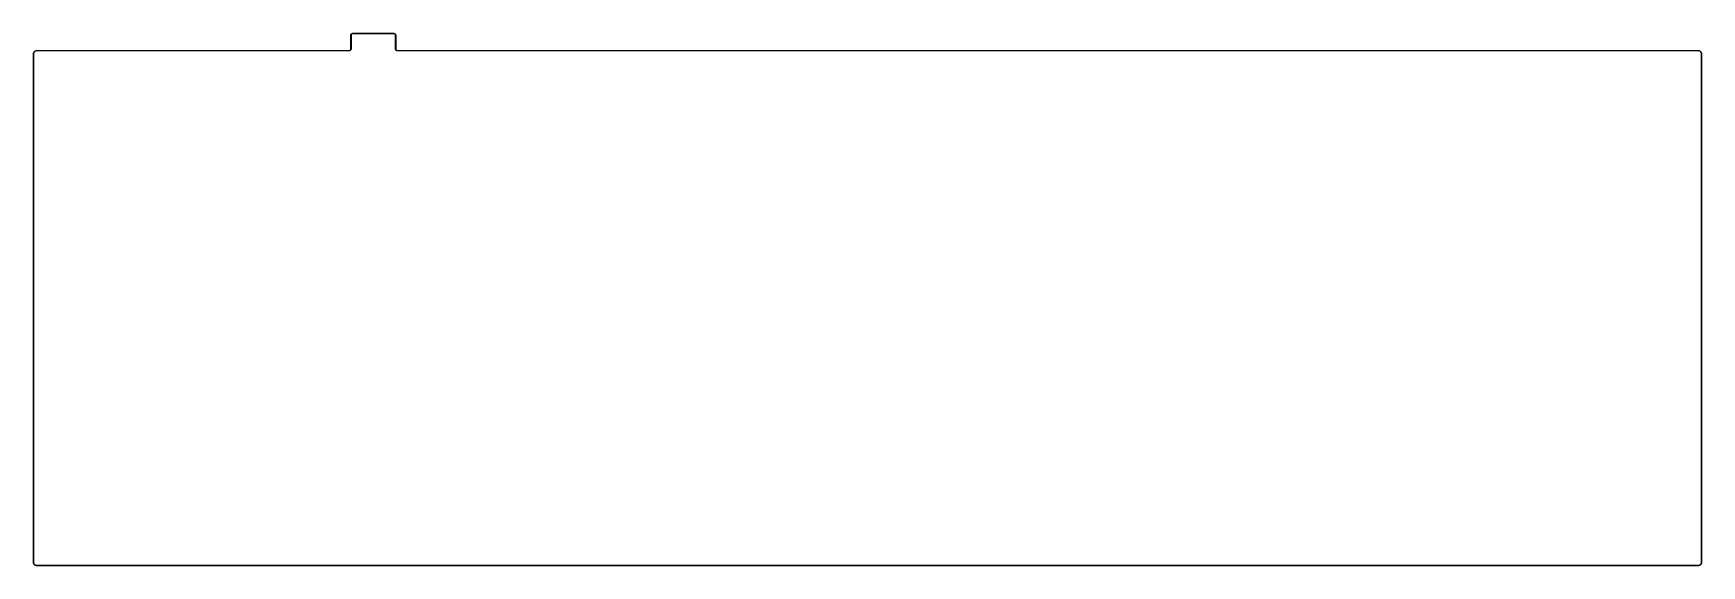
# Model space of a CAD drawing. Extents: x -10 to 376, y -110 to 14.
import ezdxf

# ---------------------------------------------------------------- set-up
doc = ezdxf.new("R2010")
doc.units = 0
doc.layers.add('BLACK', color=7, linetype='CONTINUOUS')

msp = doc.modelspace()

# ---------------------------------------------------------------- linework, layer by layer
at = {"layer": 'BLACK', "linetype": 'CONTINUOUS'}
for p, q in [((63.8719, 13.0981), (63.872, 13.0993)), ((63.8719, 9.9231), (63.8719, 13.0981)), ((63.872, 13.0993), (63.8796, 13.1764)), ((63.872, 13.0993), (63.872, 13.0993)), ((63.8796, 13.1767), (63.8801, 13.179)), ((63.8796, 13.1764), (63.8796, 13.1767)), ((63.8801, 13.179), (63.8805, 13.1812)), ((63.8805, 13.1812), (63.9029, 13.2553)), ((63.9029, 13.2553), (63.903, 13.2557)), ((63.903, 13.2557), (63.9039, 13.2578)), ((63.9039, 13.2578), (63.9047, 13.2598)), ((63.9047, 13.2598), (63.9411, 13.3282)), ((63.9291, 13.1691), (63.9219, 13.0956)), ((63.9219, 13.0956), (63.9219, 9.92066)), ((63.95, 13.2385), (63.9291, 13.1691)), ((63.9411, 13.3282), (63.9413, 13.3285)), ((63.9411, 13.3282), (63.9411, 13.3282)), ((63.9411, 13.3282), (63.9411, 13.3282)), ((63.9413, 13.3285), (63.9425, 13.3304)), ((63.9425, 13.3304), (63.9438, 13.3323)), ((63.9438, 13.3323), (63.9928, 13.3923)), ((63.9841, 13.3026), (63.95, 13.2385)), ((64.03, 13.3588), (63.9841, 13.3026)), ((63.9928, 13.3923), (63.993, 13.3926)), ((63.993, 13.3926), (63.9946, 13.3942)), ((63.9946, 13.3942), (63.9962, 13.3958)), ((63.9962, 13.3958), (64.0559, 13.4452)), ((64.0859, 13.4051), (64.03, 13.3588)), ((64.0559, 13.4452), (64.0562, 13.4454)), ((64.0559, 13.4452), (64.0559, 13.4452)), ((64.0559, 13.4452), (64.0559, 13.4452)), ((64.0562, 13.4454), (64.0581, 13.4466)), ((64.0581, 13.4466), (64.0599, 13.4479)), ((64.0599, 13.4479), (64.1281, 13.4847)), ((64.1497, 13.4396), (64.0859, 13.4051)), ((64.1281, 13.4847), (64.1284, 13.4849)), ((64.1281, 13.4847), (64.1281, 13.4847)), ((64.1281, 13.4847), (64.1281, 13.4847)), ((64.1284, 13.4849), (64.1305, 13.4858)), ((64.1305, 13.4858), (64.1326, 13.4866)), ((64.1326, 13.4866), (64.2066, 13.5095)), ((64.219, 13.461), (64.1497, 13.4396)), ((64.2066, 13.5095), (64.2069, 13.5096)), ((64.2069, 13.5096), (64.2091, 13.5101)), ((64.2091, 13.5101), (64.2113, 13.5105)), ((64.2113, 13.5105), (64.2884, 13.5186)), ((64.2923, 13.4687), (64.219, 13.461)), ((64.2884, 13.5186), (64.2887, 13.5186)), ((64.2887, 13.5186), (64.2898, 13.5186)), ((64.2898, 13.5186), (64.2909, 13.5187)), ((64.2909, 13.5187), (64.2925, 13.5187)), ((64.2938, 13.4688), (64.2923, 13.4687)), ((64.2925, 13.5187), (64.2925, 13.5187)), ((64.2925, 13.5187), (73.82, 13.5187)), ((73.8175, 13.4688), (64.2938, 13.4688)), ((73.891, 13.4615), (73.8175, 13.4688)), ((73.82, 13.5187), (73.8212, 13.5186)), ((73.8212, 13.5186), (73.8212, 13.5186)), ((73.8212, 13.5186), (73.8983, 13.5111)), ((73.9604, 13.4406), (73.891, 13.4615)), ((73.8983, 13.5111), (73.8986, 13.511)), ((73.8986, 13.511), (73.9009, 13.5106)), ((73.9009, 13.5106), (73.9031, 13.5101)), ((73.9031, 13.5101), (73.9772, 13.4877)), ((74.0245, 13.4065), (73.9604, 13.4406)), ((73.9772, 13.4877), (73.9775, 13.4876)), ((73.9775, 13.4876), (73.9796, 13.4867)), ((73.9796, 13.4867), (73.9817, 13.4859)), ((73.9817, 13.4859), (74.0501, 13.4495)), ((74.0807, 13.3607), (74.0245, 13.4065)), ((74.0501, 13.4495), (74.0501, 13.4495)), ((74.0501, 13.4495), (74.0501, 13.4495)), ((74.0501, 13.4495), (74.0504, 13.4493)), ((74.0504, 13.4493), (74.0523, 13.4481)), ((74.0523, 13.4481), (74.0542, 13.4468)), ((74.0542, 13.4468), (74.1142, 13.3979)), ((74.127, 13.3048), (74.0807, 13.3607)), ((74.1142, 13.3979), (74.1145, 13.3976)), ((74.1145, 13.3976), (74.1161, 13.396)), ((74.1161, 13.396), (74.1177, 13.3944)), ((74.1177, 13.3944), (74.167, 13.3347)), ((74.1615, 13.2409), (74.127, 13.3048)), ((74.1829, 13.1716), (74.1615, 13.2409)), ((74.167, 13.3347), (74.167, 13.3347)), ((74.167, 13.3347), (74.167, 13.3347)), ((74.167, 13.3347), (74.1673, 13.3345)), ((74.1673, 13.3345), (74.1685, 13.3325)), ((74.1685, 13.3325), (74.1698, 13.3307)), ((74.1698, 13.3307), (74.2066, 13.2626)), ((74.1906, 13.0983), (74.1829, 13.1716)), ((74.1906, 13.0968), (74.1906, 13.0983)), ((74.1906, 9.92213), (74.1906, 13.0968)), ((74.2066, 13.2626), (74.2066, 13.2626)), ((74.2066, 13.2626), (74.2066, 13.2626)), ((74.2066, 13.2626), (74.2068, 13.2623)), ((74.2068, 13.2623), (74.2076, 13.2602)), ((74.2076, 13.2602), (74.2085, 13.2581)), ((74.2085, 13.2581), (74.2314, 13.1841)), ((74.2314, 13.1841), (74.2315, 13.1837)), ((74.2315, 13.1837), (74.2319, 13.1815)), ((74.2319, 13.1815), (74.2324, 13.1793)), ((74.2324, 13.1793), (74.2405, 13.1023)), ((74.2405, 13.1023), (74.2405, 13.1019)), ((74.2405, 13.1019), (74.2405, 13.1008)), ((74.2405, 13.1008), (74.2406, 13.0997)), ((74.2406, 13.0997), (74.2406, 13.0981)), ((74.2406, 13.0981), (74.2406, 13.0981)), ((74.2406, 13.0981), (74.2406, 9.92197)), ((-9.55, 8.73247), (-9.54988, 8.73367)), ((-9.55, -108.743), (-9.55, 8.73247)), ((-9.54988, 8.73369), (-9.53476, 8.88786)), ((-9.54988, 8.73367), (-9.54988, 8.73369)), ((-9.53476, 8.88786), (-9.53473, 8.88821)), ((-9.53473, 8.88821), (-9.53425, 8.89044)), ((-9.53425, 8.89044), (-9.53382, 8.89265)), ((-9.53382, 8.89265), (-9.48904, 9.04095)), ((-9.48524, 8.88055), (-9.5, 8.73002)), ((-9.5, 8.73002), (-9.5, -108.744)), ((-9.48904, 9.04095), (-9.48894, 9.04129)), ((-9.48894, 9.04129), (-9.48804, 9.04338)), ((-9.48804, 9.04338), (-9.48718, 9.04546)), ((-9.48718, 9.04546), (-9.41446, 9.18224)), ((-9.44188, 9.02415), (-9.48524, 8.88055)), ((-9.37146, 9.1566), (-9.44188, 9.02415)), ((-9.41446, 9.18224), (-9.41429, 9.18255)), ((-9.41429, 9.18255), (-9.41302, 9.18441)), ((-9.41302, 9.18441), (-9.41175, 9.18631)), ((-9.41175, 9.18631), (-9.31385, 9.30635)), ((-9.27665, 9.27285), (-9.37146, 9.1566)), ((-9.31385, 9.30635), (-9.31362, 9.30662)), ((-9.31362, 9.30662), (-9.31201, 9.3082)), ((-9.31201, 9.3082), (-9.31041, 9.30982)), ((-9.31041, 9.30982), (-9.19104, 9.40856)), ((-9.16106, 9.36848), (-9.27665, 9.27285)), ((-9.19104, 9.40856), (-9.19077, 9.40878)), ((-9.19077, 9.40878), (-9.18886, 9.41003)), ((-9.18886, 9.41003), (-9.187, 9.41129)), ((-9.187, 9.41129), (-9.05073, 9.48497)), ((-9.02911, 9.43982), (-9.16106, 9.36848)), ((-9.05073, 9.48497), (-9.05042, 9.48513)), ((-9.05073, 9.48497), (-9.05073, 9.48497)), ((-9.05073, 9.48497), (-9.05073, 9.48497)), ((-9.05042, 9.48513), (-9.0483, 9.48599)), ((-9.0483, 9.48599), (-9.04623, 9.48686)), ((-9.04623, 9.48686), (-8.89825, 9.53267)), ((-8.8858, 9.48418), (-9.02911, 9.43982)), ((-8.89825, 9.53267), (-8.89791, 9.53277)), ((-8.89791, 9.53277), (-8.89568, 9.5332)), ((-8.89568, 9.5332), (-8.89347, 9.53365)), ((-8.89347, 9.53365), (-8.7394, 9.54984)), ((-8.73544, 9.49998), (-8.8858, 9.48418)), ((-8.7394, 9.54984), (-8.73906, 9.54988)), ((-8.73906, 9.54988), (-8.73796, 9.54987)), ((-8.73796, 9.54987), (-8.73688, 9.54998)), ((-8.73688, 9.54998), (-8.73251, 9.55)), ((-8.73116, 9.5), (-8.73544, 9.49998)), ((-8.73251, 9.55), (-8.73247, 9.55)), ((-8.73247, 9.55), (63.4999, 9.55)), ((63.5012, 9.5), (-8.73116, 9.5)), ((63.4999, 9.55), (63.5014, 9.55)), ((63.5013, 9.5), (63.5012, 9.5)), ((63.5029, 9.50001), (63.5013, 9.5)), ((63.5014, 9.55), (63.5748, 9.55771)), ((63.5039, 9.50012), (63.5029, 9.50001)), ((63.505, 9.50011), (63.5039, 9.50012)), ((63.5054, 9.50015), (63.505, 9.50011)), ((63.5824, 9.50824), (63.5054, 9.50015)), ((63.5748, 9.55771), (63.6441, 9.57917)), ((63.5846, 9.5087), (63.5824, 9.50824)), ((63.5869, 9.50912), (63.5846, 9.5087)), ((63.5872, 9.50922), (63.5869, 9.50912)), ((63.6612, 9.53213), (63.5872, 9.50922)), ((63.6441, 9.57917), (63.7079, 9.61367)), ((63.6632, 9.53299), (63.6612, 9.53213)), ((63.6654, 9.53385), (63.6632, 9.53299)), ((63.6657, 9.53402), (63.6654, 9.53385)), ((63.7338, 9.57086), (63.6657, 9.53402)), ((63.6657, 9.53402), (63.6657, 9.53402)), ((63.6657, 9.53402), (63.6657, 9.53402)), ((63.7079, 9.61367), (63.7638, 9.65992)), ((63.7357, 9.57212), (63.7338, 9.57086)), ((63.7376, 9.57337), (63.7357, 9.57212)), ((63.7379, 9.57359), (63.7376, 9.57337)), ((63.7975, 9.62296), (63.7379, 9.57359)), ((63.7638, 9.65992), (63.8096, 9.71615)), ((63.7991, 9.62456), (63.7975, 9.62296)), ((63.8008, 9.62615), (63.7991, 9.62456)), ((63.801, 9.62642), (63.8008, 9.62615)), ((63.8499, 9.68645), (63.801, 9.62642)), ((63.8096, 9.71615), (63.8437, 9.78021)), ((63.8437, 9.78021), (63.8647, 9.84967)), ((63.8512, 9.68836), (63.8499, 9.68645)), ((63.8525, 9.6902), (63.8512, 9.68836)), ((63.8526, 9.69051), (63.8525, 9.6902)), ((63.889, 9.7589), (63.8526, 9.69051)), ((63.8647, 9.84967), (63.8719, 9.9231)), ((63.8899, 9.76098), (63.889, 9.7589)), ((63.8908, 9.76308), (63.8899, 9.76098)), ((63.8909, 9.76341), (63.8908, 9.76308)), ((63.9132, 9.83756), (63.8909, 9.76341)), ((63.9137, 9.83976), (63.9132, 9.83756)), ((63.9142, 9.842), (63.9137, 9.83976)), ((63.9218, 9.91944), (63.9142, 9.84235)), ((63.9142, 9.84235), (63.9142, 9.842)), ((63.9219, 9.92066), (63.9218, 9.91945)), ((63.9218, 9.91945), (63.9218, 9.91944)), ((74.1906, 9.92178), (74.1906, 9.92213)), ((74.1906, 9.92151), (74.1906, 9.92178)), ((74.1906, 9.92066), (74.1906, 9.92151)), ((74.1906, 9.92062), (74.1906, 9.92066)), ((74.1906, 9.91901), (74.1906, 9.92062)), ((74.1907, 9.91793), (74.1906, 9.91901)), ((74.1907, 9.91684), (74.1907, 9.91793)), ((74.1908, 9.91649), (74.1907, 9.91684)), ((74.1989, 9.83946), (74.1908, 9.91649)), ((74.1993, 9.83725), (74.1989, 9.83946)), ((74.1997, 9.83501), (74.1993, 9.83725)), ((74.1998, 9.83468), (74.1997, 9.83501)), ((74.2228, 9.76069), (74.1998, 9.83468)), ((74.2236, 9.75863), (74.2228, 9.76069)), ((74.2245, 9.7565), (74.2236, 9.75863)), ((74.2246, 9.75619), (74.2245, 9.7565)), ((74.2615, 9.68805), (74.2246, 9.75619)), ((74.2246, 9.75619), (74.2246, 9.75619)), ((74.2246, 9.75619), (74.2246, 9.75619)), ((74.2406, 9.92197), (74.2406, 9.92046)), ((74.2406, 9.92046), (74.2483, 9.84712)), ((74.2483, 9.84712), (74.2698, 9.77781)), ((74.2627, 9.68619), (74.2615, 9.68805)), ((74.264, 9.68428), (74.2627, 9.68619)), ((74.2642, 9.68401), (74.264, 9.68428)), ((74.3136, 9.62433), (74.2642, 9.68401)), ((74.2698, 9.77781), (74.3043, 9.71399)), ((74.3043, 9.71399), (74.3505, 9.65809)), ((74.3152, 9.62274), (74.3136, 9.62433)), ((74.3168, 9.62111), (74.3152, 9.62274)), ((74.317, 9.62089), (74.3168, 9.62111)), ((74.3771, 9.57193), (74.317, 9.62089)), ((74.3505, 9.65809), (74.4068, 9.61223)), ((74.379, 9.57067), (74.3771, 9.57193)), ((74.3808, 9.5694), (74.379, 9.57067)), ((74.3811, 9.56923), (74.3808, 9.5694)), ((74.4495, 9.53287), (74.3811, 9.56923)), ((74.4068, 9.61223), (74.4708, 9.57817)), ((74.4516, 9.53201), (74.4495, 9.53287)), ((74.4537, 9.53112), (74.4516, 9.53201)), ((74.454, 9.53101), (74.4537, 9.53112)), ((74.5282, 9.50863), (74.454, 9.53101)), ((74.4708, 9.57817), (74.5403, 9.5572)), ((74.5304, 9.50819), (74.5282, 9.50863)), ((74.5326, 9.50771), (74.5304, 9.50819)), ((74.533, 9.50768), (74.5326, 9.50771)), ((74.6101, 9.50012), (74.533, 9.50768)), ((74.533, 9.50768), (74.533, 9.50768)), ((74.5403, 9.5572), (74.6137, 9.55)), ((74.6113, 9.5), (74.6101, 9.50012)), ((74.6101, 9.50012), (74.6101, 9.50012)), ((375.443, 9.5), (74.6113, 9.5)), ((74.6137, 9.55), (375.445, 9.55)), ((375.593, 9.48524), (375.443, 9.5)), ((375.445, 9.55), (375.446, 9.54988)), ((375.446, 9.54988), (375.446, 9.54988)), ((375.446, 9.54988), (375.6, 9.53476)), ((375.737, 9.44188), (375.593, 9.48524)), ((375.6, 9.53476), (375.6, 9.53476)), ((375.6, 9.53476), (375.601, 9.53473)), ((375.601, 9.53473), (375.603, 9.53425)), ((375.603, 9.53425), (375.605, 9.53382)), ((375.605, 9.53382), (375.753, 9.48904)), ((375.869, 9.37146), (375.737, 9.44188)), ((375.753, 9.48904), (375.754, 9.48894)), ((375.754, 9.48894), (375.756, 9.48804)), ((375.756, 9.48804), (375.758, 9.48718)), ((375.758, 9.48718), (375.895, 9.41446)), ((375.985, 9.27665), (375.869, 9.37146)), ((375.895, 9.41446), (375.895, 9.41429)), ((375.895, 9.41429), (375.897, 9.41302)), ((375.897, 9.41302), (375.899, 9.41175)), ((375.899, 9.41175), (376.019, 9.31385)), ((376.081, 9.16106), (375.985, 9.27665)), ((376.019, 9.31385), (376.019, 9.31362)), ((376.019, 9.31362), (376.021, 9.31201)), ((376.021, 9.31201), (376.022, 9.31041)), ((376.022, 9.31041), (376.121, 9.19104)), ((376.152, 9.02911), (376.081, 9.16106)), ((376.121, 9.19104), (376.121, 9.19077)), ((376.121, 9.19077), (376.123, 9.18886)), ((376.123, 9.18886), (376.124, 9.187)), ((376.124, 9.187), (376.197, 9.05073)), ((376.197, 8.8858), (376.152, 9.02911)), ((376.197, 9.05073), (376.197, 9.05073)), ((376.197, 9.05073), (376.197, 9.05073)), ((376.197, 9.05073), (376.198, 9.05042)), ((376.212, 8.73544), (376.197, 8.8858)), ((376.198, 9.05042), (376.198, 9.0483)), ((376.198, 9.0483), (376.199, 9.04623)), ((376.199, 9.04623), (376.245, 8.89825)), ((376.212, 8.73116), (376.212, 8.73544)), ((376.213, 8.73115), (376.212, 8.73116)), ((376.212, -108.743), (376.213, 8.73115)), ((376.245, 8.89825), (376.245, 8.89791)), ((376.245, 8.89791), (376.246, 8.89568)), ((376.246, 8.89568), (376.246, 8.89347)), ((376.246, 8.89347), (376.262, 8.7394)), ((376.262, 8.7394), (376.262, 8.73906)), ((376.262, 8.73906), (376.262, 8.73796)), ((376.262, 8.73796), (376.262, 8.73688)), ((376.262, 8.73688), (376.262, 8.73251)), ((376.262, 8.73251), (376.262, 8.73247)), ((376.262, 8.73247), (376.262, -108.745)), ((-9.55, -108.744), (-9.55, -108.743)), ((-9.55, -108.745), (-9.55, -108.744)), ((-9.55, -108.744), (-9.55, -108.744)), ((-9.54998, -108.749), (-9.55, -108.745)), ((-9.55, -108.745), (-9.55, -108.745)), ((-9.54987, -108.75), (-9.54998, -108.749)), ((-9.54988, -108.752), (-9.54987, -108.75)), ((-9.54984, -108.752), (-9.54988, -108.752)), ((-9.53365, -108.906), (-9.54984, -108.752)), ((-9.53319, -108.908), (-9.53365, -108.906)), ((-9.53277, -108.91), (-9.53319, -108.908)), ((-9.53267, -108.911), (-9.53277, -108.91)), ((-9.48686, -109.059), (-9.53267, -108.911)), ((-9.5, -108.744), (-9.49998, -108.748)), ((-9.49998, -108.748), (-9.48418, -108.898)), ((-9.48598, -109.061), (-9.48686, -109.059)), ((-9.48513, -109.063), (-9.48598, -109.061)), ((-9.48497, -109.063), (-9.48513, -109.063)), ((-9.41129, -109.2), (-9.48497, -109.063)), ((-9.48418, -108.898), (-9.43982, -109.042)), ((-9.43982, -109.042), (-9.36848, -109.174)), ((-9.41002, -109.201), (-9.41129, -109.2)), ((-9.40878, -109.203), (-9.41002, -109.201)), ((-9.40856, -109.204), (-9.40878, -109.203)), ((-9.30982, -109.323), (-9.40856, -109.204)), ((-9.36848, -109.174), (-9.27285, -109.289)), ((-9.3082, -109.325), (-9.30982, -109.323)), ((-9.30662, -109.326), (-9.3082, -109.325)), ((-9.30635, -109.326), (-9.30662, -109.326)), ((-9.18631, -109.424), (-9.30635, -109.326)), ((-9.27285, -109.289), (-9.1566, -109.384)), ((-9.18441, -109.426), (-9.18631, -109.424)), ((-9.18255, -109.427), (-9.18441, -109.426)), ((-9.18224, -109.427), (-9.18255, -109.427)), ((-9.04546, -109.5), (-9.18224, -109.427)), ((-9.1566, -109.384), (-9.02415, -109.454)), ((-9.04337, -109.501), (-9.04546, -109.5)), ((-9.04128, -109.501), (-9.04337, -109.501)), ((-9.04095, -109.502), (-9.04128, -109.501)), ((-8.89265, -109.546), (-9.04095, -109.502)), ((-9.02415, -109.454), (-8.88055, -109.498)), ((-8.89046, -109.547), (-8.89265, -109.546)), ((-8.88821, -109.547), (-8.89046, -109.547)), ((-8.88786, -109.547), (-8.88821, -109.547)), ((-8.73369, -109.562), (-8.88786, -109.547)), ((-8.88055, -109.498), (-8.73002, -109.512)), ((-8.73367, -109.562), (-8.73369, -109.562)), ((-8.73247, -109.562), (-8.73367, -109.562)), ((375.445, -109.562), (-8.73247, -109.562)), ((-8.73002, -109.512), (375.444, -109.512)), ((375.444, -109.512), (375.448, -109.512)), ((375.449, -109.562), (375.445, -109.562)), ((375.445, -109.562), (375.445, -109.562)), ((375.448, -109.512), (375.598, -109.497)), ((375.45, -109.562), (375.449, -109.562)), ((375.452, -109.562), (375.45, -109.562)), ((375.606, -109.546), (375.452, -109.562)), ((375.452, -109.562), (375.452, -109.562)), ((375.598, -109.497), (375.742, -109.452)), ((375.608, -109.546), (375.606, -109.546)), ((375.61, -109.545), (375.608, -109.546)), ((375.611, -109.545), (375.61, -109.545)), ((375.759, -109.499), (375.611, -109.545)), ((375.742, -109.452), (375.874, -109.381)), ((375.761, -109.498), (375.759, -109.499)), ((375.763, -109.498), (375.761, -109.498)), ((375.899, -109.424), (375.763, -109.497)), ((375.763, -109.497), (375.763, -109.498)), ((375.874, -109.381), (375.989, -109.285)), ((375.901, -109.423), (375.899, -109.424)), ((375.903, -109.421), (375.901, -109.423)), ((375.904, -109.421), (375.903, -109.421)), ((376.023, -109.322), (375.904, -109.421)), ((375.989, -109.285), (376.084, -109.169)), ((376.025, -109.321), (376.023, -109.322)), ((376.026, -109.319), (376.025, -109.321)), ((376.124, -109.199), (376.026, -109.319)), ((376.026, -109.319), (376.026, -109.319)), ((376.084, -109.169), (376.154, -109.037)), ((376.126, -109.197), (376.124, -109.199)), ((376.127, -109.195), (376.126, -109.197)), ((376.2, -109.058), (376.127, -109.195)), ((376.127, -109.195), (376.127, -109.195)), ((376.154, -109.037), (376.198, -108.893)), ((376.198, -108.893), (376.212, -108.743)), ((376.201, -109.056), (376.2, -109.058)), ((376.202, -109.053), (376.201, -109.054)), ((376.201, -109.054), (376.201, -109.056)), ((376.246, -108.905), (376.202, -109.053)), ((376.247, -108.903), (376.246, -108.905)), ((376.262, -108.746), (376.247, -108.9)), ((376.247, -108.9), (376.247, -108.901)), ((376.247, -108.901), (376.247, -108.903)), ((376.262, -108.745), (376.262, -108.746)), ((376.262, -108.746), (376.262, -108.746))]:
    msp.add_line(p, q, dxfattribs=at)

doc.saveas('drawing.dxf')
